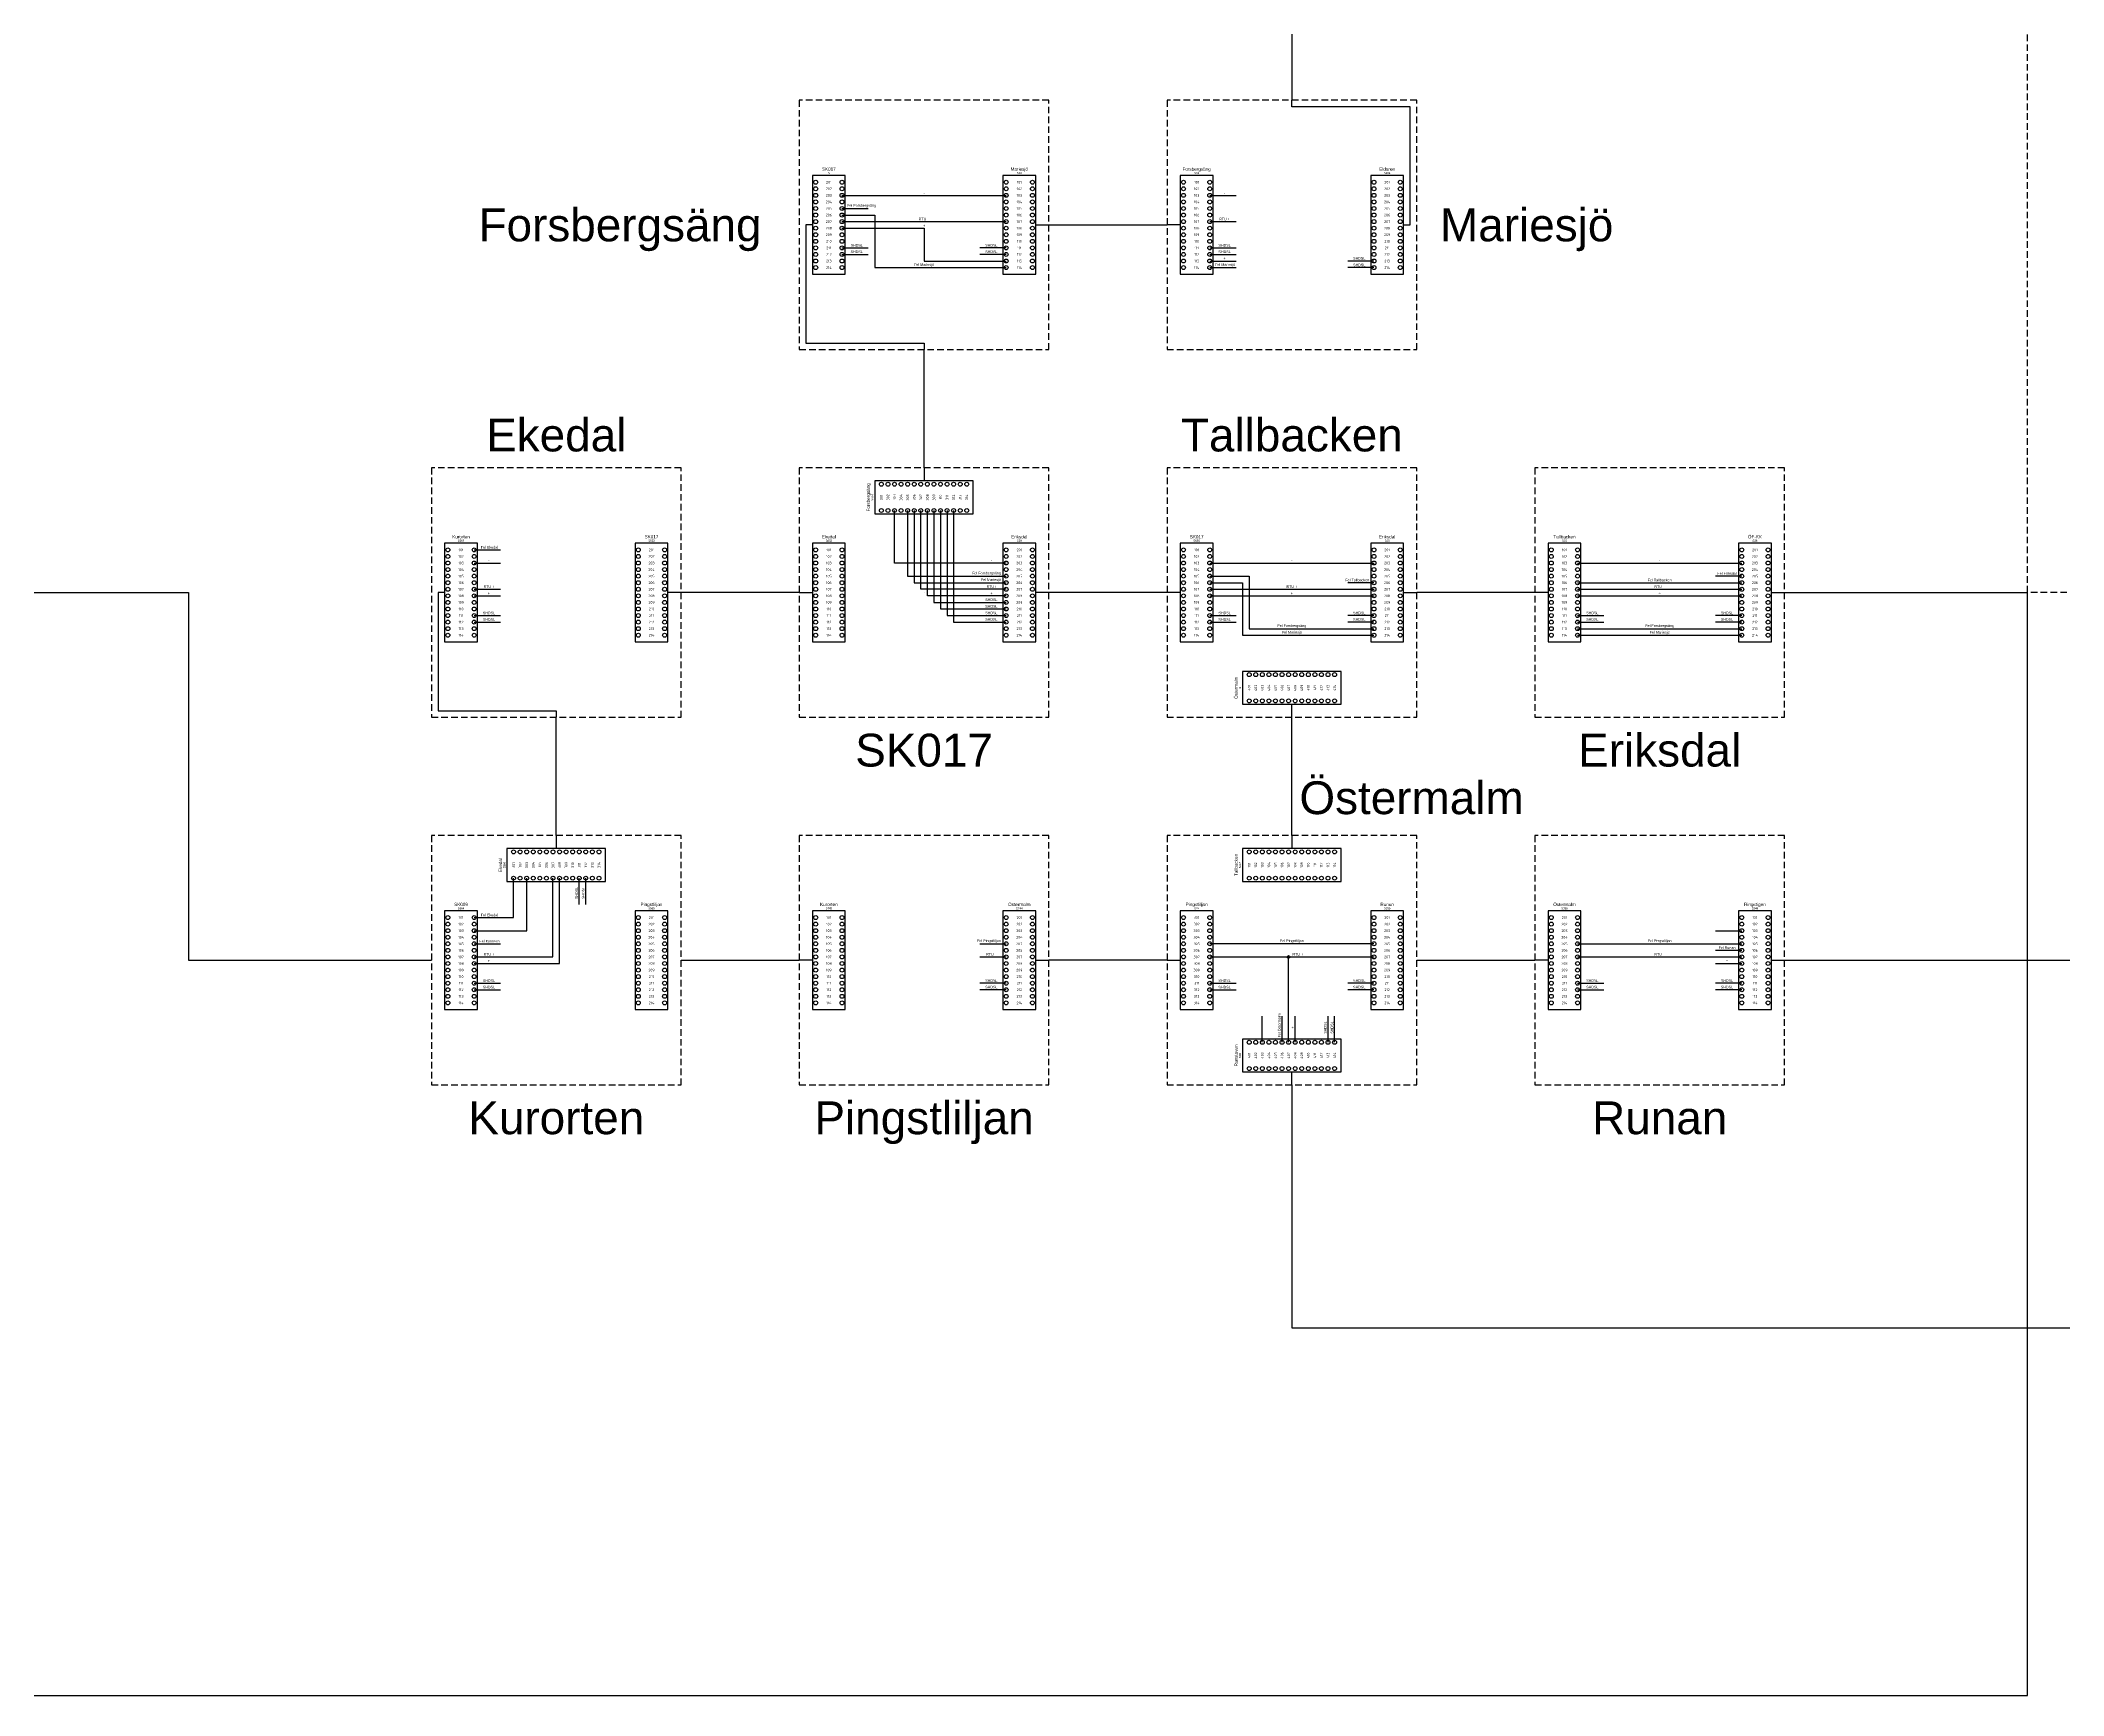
# Model space of a CAD drawing. Header units: millimetres. Extents: x -2095 to -606, y -833 to 1125.
# Drawn here: x -1196.3 to -888.3, y -358 to -105.9 of the extents above; entities that cross this region are included whole.
import ezdxf
from ezdxf.enums import TextEntityAlignment as Align

# ---------------------------------------------------------------- set-up
doc = ezdxf.new("R2010")
doc.units = ezdxf.units.MM
doc.header["$MEASUREMENT"] = 0
doc.linetypes.add('DASHEDX2', pattern=[1.5, 1, -0.5])
for name, color, linetype in [('FEL', 1, 'Continuous'), ('FELSIGNAL KABEL', 1, 'Continuous'), ('Infotext', 7, 'Continuous'), ('Linje', 7, 'Continuous'), ('MINUS', 7, 'Continuous'), ('Plint', 7, 'Continuous'), ('PLUS', 7, 'Continuous'), ('RTU+', 7, 'Continuous'), ('SENEA', 3, 'Continuous'), ('Station', 7, 'DASHEDX2')]:
    doc.layers.add(name, color=color, linetype=linetype)
doc.styles.add('plintnummer', font='iso.shx')
doc.styles.get("Standard").update_dxf_attribs({"font": 'arial.ttf'})

# ---------------------------------------------------------------- blocks, each defined once
blk = doc.blocks.new('fstn')
blk.add_lwpolyline([(0, 168), (168, 168), (168, 0), (0, 0)], close=True)
blk.add_attdef('FÖRDELNINGSSTATION', text='', height=20).set_placement((84, 84), align=Align.MIDDLE_CENTER)
blk = doc.blocks.new('stn4')
blk.add_lwpolyline([(-19, -19), (19, -19), (19, 19), (-19, 19)], close=True)
blk.add_attdef('STATIONSNAMN', text='', height=5).set_placement((0, -24), align=Align.MIDDLE_CENTER)
blk = doc.blocks.new('*U5')
for p, q in [((5, 15), (0, 15)), ((0, 15), (0, 0)), ((5, 0), (5, 15)), ((0, 0), (5, 0))]:
    blk.add_line(p, q)
for centre in [(0.5, 14), (0.5, 13), (4.5, 14), (4.5, 13), (0.5, 12), (0.5, 11), (0.5, 10), (0.5, 9), (4.5, 12), (4.5, 11), (4.5, 10), (4.5, 9), (0.5, 8), (0.5, 7), (0.5, 6), (4.5, 8), (4.5, 7), (4.5, 6), (0.5, 5), (0.5, 4), (0.5, 3), (4.5, 5), (4.5, 4), (4.5, 3), (0.5, 2), (0.5, 1), (4.5, 2), (4.5, 1)]:
    blk.add_circle(centre, 0.3)
at = {"lineweight": 5, "char_height": 0.4, "attachment_point": 5, "style": 'plintnummer'}
for s, insert in [('202', (2.5, 13)), ('201', (2.5, 14)), ('204', (2.5, 11)), ('203', (2.5, 12)), ('205', (2.5, 10)), ('208', (2.5, 7)), ('206', (2.5, 9)), ('207', (2.5, 8)), ('209', (2.5, 6)), ('210', (2.5, 5)), ('212', (2.5, 3)), ('211', (2.5, 4)), ('214', (2.5, 1)), ('213', (2.5, 2))]:
    blk.add_mtext_dynamic_manual_height_columns(s, width=1.4076, gutter_width=1, heights=[0], dxfattribs=dict(at, insert=insert))
for tag, height, p in [('KABELNUMMER', 0.3, (2.5, 15.4)), ('TILL', 0.5, (2.5, 16))]:
    blk.add_attdef(tag, text='', height=height).set_placement(p, align=Align.MIDDLE_CENTER)
blk = doc.blocks.new('*U8')
for p, q in [((5, 15), (0, 15)), ((0, 15), (0, 0)), ((5, 0), (5, 15)), ((0, 0), (5, 0))]:
    blk.add_line(p, q)
for centre in [(0.5, 14), (0.5, 13), (4.5, 14), (4.5, 13), (0.5, 12), (0.5, 11), (0.5, 10), (0.5, 9), (4.5, 12), (4.5, 11), (4.5, 10), (4.5, 9), (0.5, 8), (0.5, 7), (0.5, 6), (4.5, 8), (4.5, 7), (4.5, 6), (0.5, 5), (0.5, 4), (0.5, 3), (4.5, 5), (4.5, 4), (4.5, 3), (0.5, 2), (0.5, 1), (4.5, 2), (4.5, 1)]:
    blk.add_circle(centre, 0.3)
at = {"lineweight": 5, "char_height": 0.4, "attachment_point": 5, "style": 'plintnummer'}
for s, insert in [('302', (2.5, 13)), ('301', (2.5, 14)), ('304', (2.5, 11)), ('303', (2.5, 12)), ('305', (2.5, 10)), ('308', (2.5, 7)), ('309', (2.5, 6)), ('306', (2.5, 9)), ('307', (2.5, 8)), ('310', (2.5, 5)), ('312', (2.5, 3)), ('311', (2.5, 4)), ('314', (2.5, 1)), ('313', (2.5, 2))]:
    blk.add_mtext_dynamic_manual_height_columns(s, width=1.4076, gutter_width=1, heights=[0], dxfattribs=dict(at, insert=insert))
for tag, height, p in [('KABELNUMMER', 0.3, (2.5, 15.4)), ('TILL', 0.5, (2.5, 16))]:
    blk.add_attdef(tag, text='', height=height).set_placement(p, align=Align.MIDDLE_CENTER)
blk = doc.blocks.new('*U9')
for p, q in [((5, 15), (0, 15)), ((0, 15), (0, 0)), ((5, 0), (5, 15)), ((0, 0), (5, 0))]:
    blk.add_line(p, q)
for centre in [(0.5, 14), (0.5, 13), (4.5, 14), (4.5, 13), (0.5, 12), (0.5, 11), (0.5, 10), (0.5, 9), (4.5, 12), (4.5, 11), (4.5, 10), (4.5, 9), (0.5, 8), (0.5, 7), (0.5, 6), (4.5, 8), (4.5, 7), (4.5, 6), (0.5, 5), (0.5, 4), (0.5, 3), (4.5, 5), (4.5, 4), (4.5, 3), (0.5, 2), (0.5, 1), (4.5, 2), (4.5, 1)]:
    blk.add_circle(centre, 0.3)
at = {"lineweight": 5, "char_height": 0.4, "attachment_point": 5, "style": 'plintnummer'}
for s, insert in [('402', (2.5, 13)), ('401', (2.5, 14)), ('404', (2.5, 11)), ('403', (2.5, 12)), ('405', (2.5, 10)), ('408', (2.5, 7)), ('406', (2.5, 9)), ('407', (2.5, 8)), ('409', (2.5, 6)), ('410', (2.5, 5)), ('412', (2.5, 3)), ('411', (2.5, 4)), ('413', (2.5, 2)), ('414', (2.5, 1))]:
    blk.add_mtext_dynamic_manual_height_columns(s, width=1.4076, gutter_width=1, heights=[0], dxfattribs=dict(at, insert=insert))
for tag, height, p in [('KABELNUMMER', 0.3, (2.5, 15.4)), ('TILL', 0.5, (2.5, 16))]:
    blk.add_attdef(tag, text='', height=height).set_placement(p, align=Align.MIDDLE_CENTER)
blk = doc.blocks.new('bygel')
h = blk.add_hatch(color=256)
h.dxf.hatch_style = 1
h.paths.add_polyline_path([(0.2, 0, 1), (-0.2, 0, 1)])
blk.add_circle((0, 0), 0.2)
blk = doc.blocks.new('*U4')
for p, q in [((5, 15), (0, 15)), ((0, 15), (0, 0)), ((5, 0), (5, 15)), ((0, 0), (5, 0))]:
    blk.add_line(p, q)
for centre in [(0.5, 14), (0.5, 13), (4.5, 14), (4.5, 13), (0.5, 12), (0.5, 11), (0.5, 10), (0.5, 9), (4.5, 12), (4.5, 11), (4.5, 10), (4.5, 9), (0.5, 8), (0.5, 7), (0.5, 6), (4.5, 8), (4.5, 7), (4.5, 6), (0.5, 5), (0.5, 4), (0.5, 3), (4.5, 5), (4.5, 4), (4.5, 3), (0.5, 2), (0.5, 1), (4.5, 2), (4.5, 1)]:
    blk.add_circle(centre, 0.3)
at = {"lineweight": 5, "char_height": 0.4, "attachment_point": 5, "style": 'plintnummer'}
for s, insert in [('102', (2.5, 13)), ('101', (2.5, 14)), ('104', (2.5, 11)), ('103', (2.5, 12)), ('105', (2.5, 10)), ('108', (2.5, 7)), ('106', (2.5, 9)), ('107', (2.5, 8)), ('109', (2.5, 6)), ('110', (2.5, 5)), ('112', (2.5, 3)), ('111', (2.5, 4)), ('114', (2.5, 1)), ('113', (2.5, 2))]:
    blk.add_mtext_dynamic_manual_height_columns(s, width=1.4076, gutter_width=1, heights=[0], dxfattribs=dict(at, insert=insert))
for tag, height, p in [('KABELNUMMER', 0.3, (2.5, 15.4)), ('TILL', 0.5, (2.5, 16))]:
    blk.add_attdef(tag, text='', height=height).set_placement(p, align=Align.MIDDLE_CENTER)

msp = doc.modelspace()

# ---------------------------------------------------------------- linework, layer by layer
at = {"layer": 'FEL'}
for points in [[(-1074.24, -131.51), (-1070.24, -131.51)], [(-1074.24, -132.51), (-1069.24, -132.51), (-1069.24, -140.51), (-1049.24, -140.51)], [(-1018.24, -140.51), (-1014.24, -140.51)], [(-1064.24, -177.51), (-1064.24, -187.51), (-1049.24, -187.51)], [(-1063.24, -177.51), (-1063.24, -188.51), (-1049.24, -188.51)], [(-1130.24, -183.51), (-1126.24, -183.51)], [(-1018.24, -187.51), (-1012.24, -187.51), (-1012.24, -195.51), (-993.24, -195.51)], [(-937.24, -187.51), (-941.24, -187.51)], [(-1018.24, -188.51), (-1013.24, -188.51), (-1013.24, -196.51), (-993.24, -196.51)], [(-993.24, -188.51), (-997.24, -188.51)], [(-962.24, -188.51), (-937.24, -188.51)], [(-962.24, -195.51), (-937.24, -195.51)], [(-962.24, -196.51), (-937.24, -196.51)], [(-1130.24, -239.51), (-1124.24, -239.51), (-1124.24, -233.51)], [(-1130.24, -243.51), (-1126.24, -243.51)], [(-1053.24, -243.51), (-1049.24, -243.51)], [(-993.24, -243.51), (-1018.24, -243.51)], [(-962.24, -243.51), (-937.24, -243.51)], [(-937.24, -244.51), (-941.24, -244.51)], [(-1007.24, -258.51), (-1007.24, -254.51)]]:
    msp.add_lwpolyline(points, dxfattribs=at)
at = {"layer": 'FELSIGNAL KABEL'}
for points in [[(-1024.74, -246.01), (-1042.74, -246.01)], [(-986.74, -246.01), (-968.74, -246.01)], [(-930.74, -246.01), (-856.74, -246.01)], [(-1005.74, -265.01), (-1005.74, -302.01), (-856.74, -302.01)]]:
    msp.add_lwpolyline(points, dxfattribs=at)
at = {"layer": 'Linje'}
for points in [[(-1005.74, -97.01), (-1005.74, -115.01)], [(-988.74, -134.01), (-987.74, -134.01), (-987.74, -116.01), (-1005.74, -116.01), (-1005.74, -115.01)], [(-1078.74, -134.01), (-1079.74, -134.01), (-1079.74, -152.01), (-1061.74, -152.01), (-1061.74, -153.01)], [(-1061.74, -134.01), (-1061.74, -134.01)], [(-1044.74, -134.01), (-1042.74, -134.01)], [(-1042.74, -134.01), (-1024.74, -134.01)], [(-1022.74, -134.01), (-1024.74, -134.01)], [(-1061.74, -171.01), (-1061.74, -153.01)], [(-1061.74, -171.01), (-1061.74, -173.01)], [(-1322.74, -302.01), (-1285.74, -302.01), (-1285.74, -358.01), (-893.74, -358.01), (-893.74, -190.01)], [(-1266.74, -190.01), (-1173.74, -190.01), (-1173.74, -246.01), (-1136.74, -246.01)], [(-1098.74, -190.01), (-1100.74, -190.01)], [(-1080.74, -190.01), (-1098.74, -190.01)], [(-1080.74, -190.01), (-1078.74, -190.01)], [(-1061.74, -190.01), (-1061.74, -190.01)], [(-1042.74, -190.01), (-1044.74, -190.01)], [(-1024.74, -190.01), (-1042.74, -190.01)], [(-1022.74, -190.01), (-1024.74, -190.01)], [(-1005.74, -190.01), (-1005.74, -190.01)], [(-988.74, -190.01), (-986.74, -190.01)], [(-968.74, -190.01), (-986.74, -190.01)], [(-966.74, -190.01), (-968.74, -190.01)], [(-949.74, -190.01), (-949.74, -190.01)], [(-932.74, -190.01), (-930.74, -190.01)], [(-930.74, -190.01), (-893.74, -190.01)], [(-1117.74, -227.01), (-1117.74, -209.01)], [(-1005.74, -209.01), (-1005.74, -207.01)], [(-1005.74, -227.01), (-1005.74, -209.01)], [(-1117.74, -227.01), (-1117.74, -229.01)], [(-1005.74, -227.01), (-1005.74, -229.01)], [(-1098.74, -246.01), (-1080.74, -246.01)], [(-1078.74, -246.01), (-1080.74, -246.01)], [(-1044.74, -246.01), (-1042.74, -246.01)], [(-1024.74, -246.01), (-1022.74, -246.01)], [(-966.74, -246.01), (-968.74, -246.01)], [(-932.74, -246.01), (-930.74, -246.01)], [(-1005.74, -265.01), (-1005.74, -263.01)]]:
    msp.add_lwpolyline(points, dxfattribs=at)
msp.add_lwpolyline([(-893.74, -190.01), (-893.74, -190.01)], close=True, dxfattribs=at)
msp.add_lwpolyline([(-893.74, -190.01), (-893.74, -190.01)], close=True, dxfattribs=at)
at = {"layer": 'MINUS'}
for points in [[(-1074.24, -129.51), (-1049.23, -129.51)], [(-1018.24, -129.51), (-1014.24, -129.51)], [(-1049.24, -185.51), (-1066.24, -185.51), (-1066.24, -177.51)], [(-1130.24, -185.51), (-1126.24, -185.51)], [(-1018.24, -185.51), (-993.23, -185.51)], [(-962.24, -185.51), (-937.23, -185.51)], [(-1134.74, -190.01), (-1135.74, -190.01), (-1135.74, -208.01), (-1117.74, -208.01), (-1117.74, -209.01)], [(-1130.24, -241.51), (-1122.24, -241.51), (-1122.24, -233.51)], [(-941.23, -241.51), (-937.23, -241.51)], [(-1010.24, -258.51), (-1010.24, -254.51)]]:
    msp.add_lwpolyline(points, dxfattribs=at)
at = {"layer": 'PLUS'}
for points in [[(-1074.24, -134.51), (-1061.74, -134.51), (-1061.74, -139.51), (-1049.24, -139.51)], [(-1018.24, -139.51), (-1014.24, -139.51)], [(-1049.24, -190.51), (-1061.24, -190.51), (-1061.24, -177.51)], [(-1130.24, -190.51), (-1126.24, -190.51)], [(-1018.24, -190.51), (-993.23, -190.51)], [(-962.24, -190.51), (-937.23, -190.51)], [(-1130.24, -246.51), (-1117.24, -246.51), (-1117.24, -233.51)], [(-941.23, -246.51), (-937.23, -246.51)], [(-1005.24, -258.51), (-1005.24, -254.51)]]:
    msp.add_lwpolyline(points, dxfattribs=at)
at = {"layer": 'RTU+'}
for points in [[(-1074.24, -133.51), (-1049.23, -133.51)], [(-1018.24, -133.51), (-1014.24, -133.51)], [(-1049.24, -189.51), (-1062.24, -189.51), (-1062.24, -177.51)], [(-1130.24, -189.51), (-1126.24, -189.51)], [(-1018.24, -189.51), (-993.23, -189.51)], [(-962.24, -189.51), (-937.23, -189.51)], [(-1130.24, -245.51), (-1118.24, -245.51), (-1118.24, -233.51)], [(-1053.23, -245.51), (-1049.23, -245.51)], [(-1018.24, -245.51), (-993.23, -245.51)], [(-1006.24, -258.51), (-1006.24, -245.51)], [(-962.24, -245.51), (-937.23, -245.51)]]:
    msp.add_lwpolyline(points, dxfattribs=at)
at = {"layer": 'SENEA'}
for points in [[(-1074.24, -137.51), (-1070.24, -137.51)], [(-1074.24, -138.51), (-1070.24, -138.51)], [(-1049.24, -137.51), (-1053.24, -137.51)], [(-1049.24, -138.51), (-1053.24, -138.51)], [(-1018.24, -137.51), (-1014.24, -137.51)], [(-1018.24, -138.51), (-1014.24, -138.51)], [(-993.24, -139.51), (-997.24, -139.51)], [(-993.24, -140.51), (-997.24, -140.51)], [(-1060.24, -177.51), (-1060.24, -191.51), (-1049.24, -191.51)], [(-1059.24, -177.51), (-1059.24, -192.51), (-1049.24, -192.51)], [(-1058.24, -177.51), (-1058.24, -193.51), (-1049.24, -193.51)], [(-1057.24, -177.51), (-1057.24, -194.51), (-1049.24, -194.51)], [(-1130.24, -193.51), (-1126.24, -193.51)], [(-1018.24, -193.51), (-1014.24, -193.51)], [(-993.24, -193.51), (-997.24, -193.51)], [(-962.24, -193.51), (-958.24, -193.51)], [(-937.24, -193.51), (-941.24, -193.51)], [(-1130.24, -194.51), (-1126.24, -194.51)], [(-1018.24, -194.51), (-1014.24, -194.51)], [(-993.24, -194.51), (-997.24, -194.51)], [(-962.24, -194.51), (-958.24, -194.51)], [(-937.24, -194.51), (-941.24, -194.51)], [(-1114.24, -237.51), (-1114.24, -233.51)], [(-1113.24, -237.51), (-1113.24, -233.51)], [(-1130.24, -249.51), (-1126.24, -249.51)], [(-1130.24, -250.51), (-1126.24, -250.51)], [(-1049.24, -249.51), (-1053.24, -249.51)], [(-1049.24, -250.51), (-1053.24, -250.51)], [(-1018.24, -249.51), (-1014.24, -249.51)], [(-1018.24, -250.51), (-1014.24, -250.51)], [(-993.24, -249.51), (-997.24, -249.51)], [(-993.24, -250.51), (-997.24, -250.51)], [(-962.24, -249.51), (-958.24, -249.51)], [(-962.24, -250.51), (-958.24, -250.51)], [(-937.24, -249.51), (-941.24, -249.51)], [(-937.24, -250.51), (-941.24, -250.51)], [(-1000.24, -258.51), (-1000.24, -254.51)], [(-999.24, -258.51), (-999.24, -254.51)]]:
    msp.add_lwpolyline(points, dxfattribs=at)

# ---------------------------------------------------------------- block references
at = {"layer": 'Plint'}
for name, p, values in [('*U5', (-1078.74, -141.51), {'TILL': 'SK017', 'KABELNUMMER': 'S'}), ('*U4', (-1049.74, -141.51), {'TILL': 'Mariesjö', 'KABELNUMMER': 'S52'}), ('*U4', (-1022.74, -141.51), {'TILL': 'Forsbergsäng', 'KABELNUMMER': 'S52'}), ('*U5', (-993.74, -141.51), {'TILL': 'Eldaren', 'KABELNUMMER': 'S204'}), ('*U4', (-1134.74, -197.51), {'TILL': 'Kurorten', 'KABELNUMMER': 'S566'}), ('*U5', (-1105.74, -197.51), {'TILL': 'SK017', 'KABELNUMMER': 'S553'}), ('*U4', (-1078.74, -197.51), {'TILL': 'Ekedal', 'KABELNUMMER': 'S653'}), ('*U5', (-1049.74, -197.51), {'TILL': 'Eriksdal', 'KABELNUMMER': 'S29'}), ('*U4', (-1022.74, -197.51), {'TILL': 'SK017', 'KABELNUMMER': 'S656'}), ('*U5', (-993.74, -197.51), {'TILL': 'Eriksdal', 'KABELNUMMER': 'S29'}), ('*U4', (-966.74, -197.51), {'TILL': 'Tallbacken', 'KABELNUMMER': 'S29'}), ('*U5', (-937.74, -197.51), {'TILL': 'ÖF-KK', 'KABELNUMMER': 'S36'}), ('*U5', (-1049.74, -253.51), {'TILL': 'Östermalm', 'KABELNUMMER': 'S744'}), ('*U5', (-966.74, -253.51), {'TILL': 'Östermalm', 'KABELNUMMER': 'S350'}), ('*U4', (-1134.74, -253.51), {'TILL': 'SK009', 'KABELNUMMER': 'S564'}), ('*U5', (-1105.74, -253.51), {'TILL': 'Pingstliljan', 'KABELNUMMER': 'S565'}), ('*U4', (-1078.74, -253.51), {'TILL': 'Kurorten', 'KABELNUMMER': 'S743'}), ('*U8', (-1022.74, -253.51), {'TILL': 'Pingstliljan', 'KABELNUMMER': 'S74'}), ('*U5', (-993.74, -253.51), {'TILL': 'Runan', 'KABELNUMMER': 'S350'}), ('*U4', (-937.74, -253.51), {'TILL': 'Ringstigen', 'KABELNUMMER': 'S349'})]:
    msp.add_blockref(name, p, dxfattribs=at).add_auto_attribs(values)
for name, p, rotation, values in [('*U8', (-1054.24, -178.01), 89.99999999999999, {'TILL': 'Forsbergsäng', 'KABELNUMMER': 'S654'}), ('*U9', (-998.24, -207.01), 90.00000000000001, {'TILL': 'Östermalm', 'KABELNUMMER': 'S'}), ('*U8', (-1110.24, -234.01), 90.00000000000001, {'TILL': 'Ekedal', 'KABELNUMMER': 'S566'}), ('*U4', (-998.24, -234.01), 90.00000000000001, {'TILL': 'Tallbacken', 'KABELNUMMER': 'S417'}), ('*U9', (-998.24, -263.01), 90.00000000000001, {'TILL': 'Runstaven', 'KABELNUMMER': 'S96'})]:
    msp.add_blockref(name, p, dxfattribs=dict(at, rotation=rotation)).add_auto_attribs(values)
at = {"layer": 'RTU+'}
msp.add_blockref('bygel', (-1006.24, -245.51), dxfattribs=at)
at = {"layer": 'Station'}
for name, p, values in [('fstn', (-893.74, -190.01), {'FÖRDELNINGSSTATION': 'ÖF'}), ('stn4', (-1061.74, -190.01), {'STATIONSNAMN': 'SK017'}), ('stn4', (-949.74, -190.01), {'STATIONSNAMN': 'Eriksdal'}), ('stn4', (-1117.74, -246.01), {'STATIONSNAMN': 'Kurorten'}), ('stn4', (-1061.74, -246.01), {'STATIONSNAMN': 'Pingstliljan'}), ('stn4', (-949.74, -246.01), {'STATIONSNAMN': 'Runan'})]:
    msp.add_blockref(name, p, dxfattribs=at).add_auto_attribs(values)
ref = msp.add_blockref('stn4', (-1061.74, -134.01), dxfattribs=at)
ref.add_attrib('STATIONSNAMN', 'Forsbergsäng', dxfattribs={"layer": '0', "height": 5}).set_placement((-1108.03, -134.01), align=Align.MIDDLE_CENTER)
ref = msp.add_blockref('stn4', (-1005.74, -134.01), dxfattribs=at)
ref.add_attrib('STATIONSNAMN', 'Mariesjö', dxfattribs={"layer": '0', "height": 5}).set_placement((-969.99, -134.01), align=Align.MIDDLE_CENTER)
ref = msp.add_blockref('stn4', (-1117.74, -190.01), dxfattribs=at)
ref.add_attrib('STATIONSNAMN', 'Ekedal', dxfattribs={"layer": '0', "height": 5}).set_placement((-1117.74, -166.01), align=Align.MIDDLE_CENTER)
ref = msp.add_blockref('stn4', (-1005.74, -190.01), dxfattribs=at)
ref.add_attrib('STATIONSNAMN', 'Tallbacken', dxfattribs={"layer": '0', "height": 5}).set_placement((-1005.74, -166.01), align=Align.MIDDLE_CENTER)
ref = msp.add_blockref('stn4', (-1005.74, -246.01), dxfattribs=at)
ref.add_attrib('STATIONSNAMN', 'Östermalm', dxfattribs={"layer": '0', "height": 5}).set_placement((-987.52, -221.26), align=Align.MIDDLE_CENTER)

# ---------------------------------------------------------------- texts
at = {"layer": 'Infotext', "char_height": 0.4, "attachment_point": 5}
for s, width, insert in [('-', 3.887, (-1061.74, -129.11)), ('\\pt3.6;-', 3.887, (-1015.99, -129.11)), ('Fel Forsbergsäng', 6.8141, (-1071.24, -131.11)), ('RTU +', 3.887, (-1061.74, -133.11)), ('+', 3.887, (-1061.74, -134.11)), ('RTU +', 3.887, (-1015.99, -133.11)), ('SHDSL', 3.887, (-1071.99, -137.11)), ('SHDSL', 3.887, (-1071.99, -138.11)), ('SHDSL', 3.887, (-1051.49, -137.11)), ('SHDSL', 3.887, (-1051.49, -138.11)), ('SHDSL', 3.887, (-1015.99, -137.11)), ('SHDSL', 3.887, (-1015.99, -138.11)), ('Fel Mariesjö', 6.0495, (-1061.74, -140.11)), ('Fel Mariesjö', 6.0495, (-1015.9, -140.11)), ('+', 3.887, (-1015.99, -139.11)), ('SHDSL', 3.887, (-995.49, -139.11)), ('SHDSL', 3.887, (-995.49, -140.11)), ('Fel Ekedal', 6.0495, (-1127.9, -183.11)), ('\\pt3.6;-', 3.887, (-1127.99, -185.11)), ('Fel Forsbergsäng', 6.0495, (-1052.22, -187.11)), ('Fel Mariesjö', 6.0495, (-1051.56, -188.11)), ('-', 3.887, (-1051.49, -185.11)), ('-', 3.887, (-1005.74, -185.11)), ('Fel Tallbacken', 3.887, (-995.78, -188.11)), ('Fel Tallbacken', 6.0495, (-949.74, -188.11)), ('-', 3.887, (-949.74, -185.11)), ('Fel Eriksdal', 3.887, (-939.49, -187.11)), ('RTU +', 3.887, (-1127.99, -189.11)), ('+', 3.887, (-1127.99, -190.11)), ('SHDSL', 3.887, (-1051.49, -191.11)), ('RTU+', 3.887, (-1051.49, -189.11)), ('+', 3.887, (-1051.49, -190.11)), ('RTU +', 3.887, (-1005.74, -189.11)), ('+', 3.887, (-1005.74, -190.11)), ('RTU +', 3.887, (-949.74, -189.11)), ('+', 3.887, (-949.74, -190.11)), ('SHDSL', 3.887, (-1127.99, -193.11)), ('SHDSL', 3.887, (-1127.99, -194.11)), ('SHDSL', 3.887, (-1051.49, -192.11)), ('SHDSL', 3.887, (-1051.49, -193.11)), ('SHDSL', 3.887, (-1051.49, -194.11)), ('SHDSL', 3.887, (-1015.99, -193.11)), ('SHDSL', 3.887, (-1015.99, -194.11)), ('SHDSL', 3.887, (-995.49, -193.11)), ('SHDSL', 3.887, (-995.49, -194.11)), ('SHDSL', 3.887, (-959.99, -193.11)), ('SHDSL', 3.887, (-959.99, -194.11)), ('SHDSL', 3.887, (-939.49, -193.11)), ('SHDSL', 3.887, (-939.49, -194.11)), ('Fel Forsbergsäng', 6.0495, (-1005.74, -195.11)), ('Fel Mariesjö', 6.0495, (-1005.74, -196.11)), ('Fel Forsbergsäng', 6.0495, (-949.74, -195.11)), ('Fel Mariesjö', 6.0495, (-949.74, -196.11)), ('Fel Ekedal', 6.0495, (-1127.9, -239.11)), ('Fel Kurorten', 6.0495, (-1127.9, -243.11)), ('\\pt3.6;-', 3.887, (-1127.99, -241.11)), ('Fel Pingstliljan', 3.887, (-1051.86, -243.11)), ('Fel Pingstliljan', 6.0495, (-1005.74, -243.11)), ('Fel Pingstliljan', 6.0495, (-949.74, -243.11)), ('-', 3.887, (-939.48, -241.11)), ('RTU +', 3.887, (-1127.99, -245.11)), ('+', 3.887, (-1127.99, -246.11)), ('RTU +', 3.887, (-1051.49, -245.11)), ('RTU +', 6.0495, (-1004.83, -245.11)), ('RTU +', 3.887, (-949.74, -245.11)), ('Fel Runan', 3.887, (-939.49, -244.11)), ('+', 3.887, (-939.49, -246.11)), ('SHDSL', 3.887, (-1127.99, -249.11)), ('SHDSL', 3.887, (-1051.49, -249.11)), ('SHDSL', 3.887, (-1015.99, -249.11)), ('SHDSL', 3.887, (-995.49, -249.11)), ('SHDSL', 3.887, (-959.99, -249.11)), ('SHDSL', 3.887, (-939.49, -249.11)), ('SHDSL', 3.887, (-1127.99, -250.11)), ('SHDSL', 3.887, (-1051.49, -250.11)), ('SHDSL', 3.887, (-1015.99, -250.11)), ('SHDSL', 3.887, (-995.49, -250.11)), ('SHDSL', 3.887, (-959.99, -250.11)), ('SHDSL', 3.887, (-939.49, -250.11))]:
    msp.add_mtext_dynamic_manual_height_columns(s, width=width, gutter_width=1, heights=[0], dxfattribs=dict(at, insert=insert))
at = {"layer": 'Infotext', "char_height": 0.4, "attachment_point": 5, "rotation": 90}
for s, insert in [('SHDSL', (-1114.64, -235.76)), ('SHDSL', (-1113.64, -235.76)), ('Fel Östermalm', (-1007.64, -255.94)), ('SHDSL', (-1000.64, -256.26)), ('SHDSL', (-999.64, -256.26)), ('-', (-1010.64, -256.26)), ('+', (-1005.64, -256.26))]:
    msp.add_mtext_dynamic_manual_height_columns(s, width=3.887, gutter_width=1, heights=[0], dxfattribs=dict(at, insert=insert))

doc.saveas('drawing.dxf')
